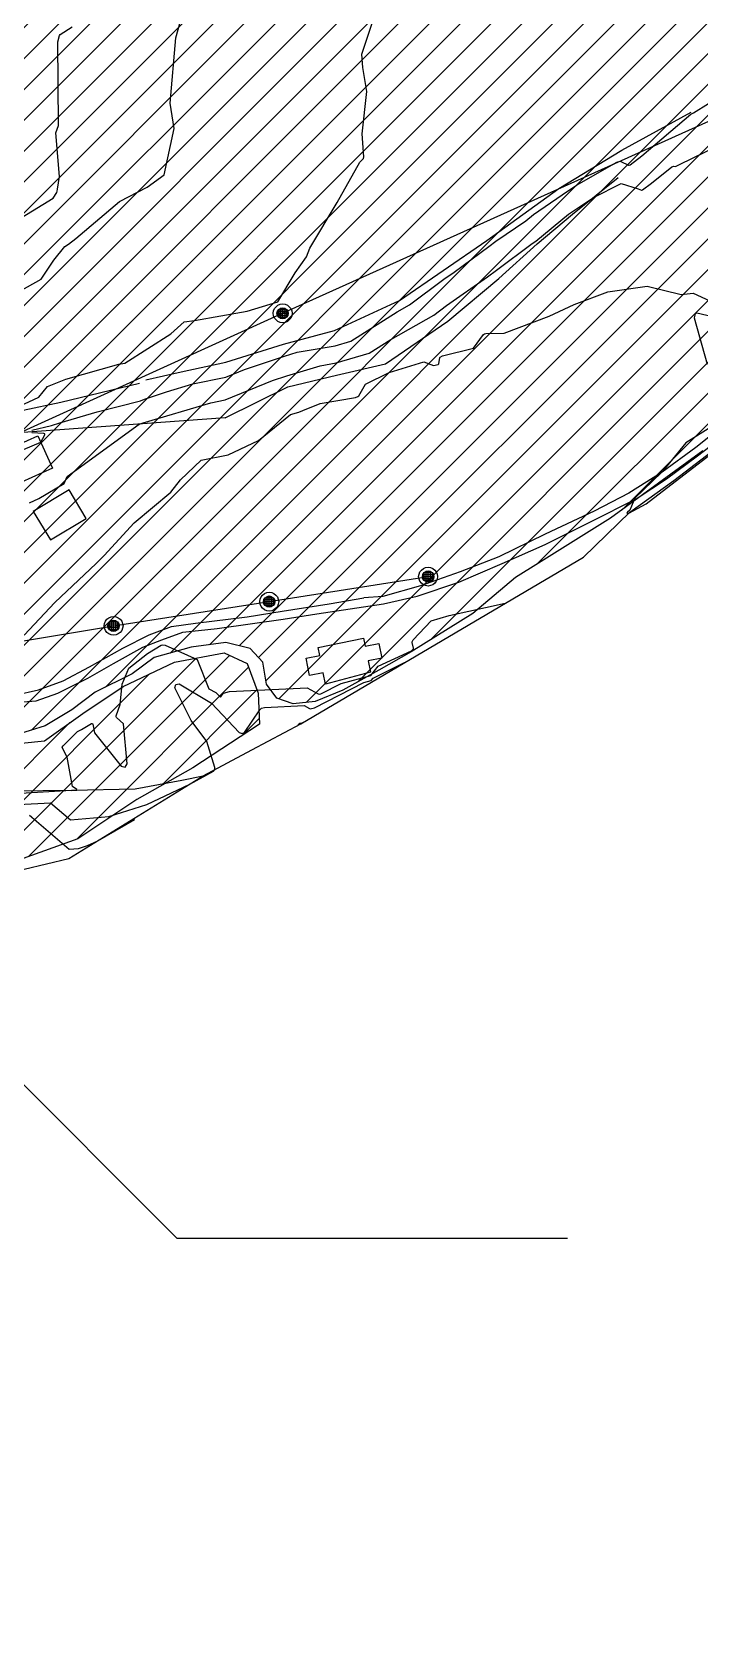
# Model space of a CAD drawing. Extents: x 13365 to 36625, y 86498 to 171760.
# Drawn here: x 16921.5 to 17112.8, y 88529.2 to 88989.8 of the extents above; entities that cross this region are included whole.
import ezdxf

# ---------------------------------------------------------------- set-up
doc = ezdxf.new("R2010")
doc.units = 0
doc.header["$LTSCALE"] = 5
doc.header["$MEASUREMENT"] = 0
for name, pattern in [('85', [0]), ('A_CONTINUOUS_LINE', [0]), ('KERB', [16, 5, -6, 5])]:
    doc.linetypes.add(name, pattern=pattern)
doc.layers.get('0').update_dxf_attribs({"linetype": 'A_CONTINUOUS_LINE'})
for name, color, linetype in [('CONTOUR', 255, 'Continuous'), ('ELECTRIC', 240, 'A_CONTINUOUS_LINE'), ('EXISTING BUILDING', 21, 'A_CONTINUOUS_LINE'), ('EXISTING ROAD', 25, 'A_CONTINUOUS_LINE'), ('Recreational', 73, 'Continuous'), ('RELIEF', 255, 'A_CONTINUOUS_LINE'), ('Residential', 51, 'Continuous'), ('STREAM & RIVER FRONT', 161, 'A_CONTINUOUS_LINE'), ('text', 7, 'Continuous')]:
    doc.layers.add(name, color=color, linetype=linetype)

# ---------------------------------------------------------------- blocks, each defined once
blk = doc.blocks.new('S034')
at = {"color": 0}
for p, q in [((-0.5, 0), (-0.48, 0.13)), ((-0.48, -0.13), (-0.5, 0)), ((-0.48, 0.13), (-0.43, 0.25)), ((-0.43, 0.25), (-0.35, 0.35)), ((-0.35, 0.35), (-0.25, 0.43)), ((-0.3, 0), (-0.28, 0.11)), ((-0.28, -0.11), (-0.3, 0)), ((0.3, 0), (-0.3, 0)), ((-0.28, 0.11), (-0.21, 0.21)), ((-0.28, -0.11), (-0.28, 0.11)), ((-0.28, 0.11), (0.28, 0.11)), ((-0.25, 0.43), (-0.13, 0.48)), ((-0.21, 0.21), (-0.11, 0.28)), ((-0.21, -0.21), (-0.21, 0.21)), ((-0.21, 0.21), (0.21, 0.21)), ((-0.13, 0.48), (0, 0.5)), ((-0.11, 0.28), (0, 0.3)), ((-0.11, -0.28), (-0.11, 0.28)), ((-0.11, 0.28), (0.11, 0.28)), ((0, 0.5), (0.13, 0.48)), ((0, 0.3), (0.11, 0.28)), ((0, -0.3), (0, 0.3)), ((0.11, 0.28), (0.21, 0.21)), ((0.11, 0.28), (0.11, -0.28)), ((0.13, 0.48), (0.25, 0.43)), ((0.21, 0.21), (0.28, 0.11)), ((0.21, 0.21), (0.21, -0.21)), ((0.25, 0.43), (0.35, 0.35)), ((0.28, 0.11), (0.3, 0)), ((0.28, 0.11), (0.28, -0.11)), ((0.3, 0), (0.28, -0.11)), ((0.35, 0.35), (0.43, 0.25)), ((0.43, 0.25), (0.48, 0.13)), ((0.48, 0.13), (0.5, 0)), ((0.5, 0), (0.48, -0.13)), ((-0.43, -0.25), (-0.48, -0.13)), ((-0.35, -0.35), (-0.43, -0.25)), ((-0.25, -0.43), (-0.35, -0.35)), ((-0.21, -0.21), (-0.28, -0.11)), ((0.28, -0.11), (-0.28, -0.11)), ((-0.13, -0.48), (-0.25, -0.43)), ((-0.11, -0.28), (-0.21, -0.21)), ((0.21, -0.21), (-0.21, -0.21)), ((0, -0.5), (-0.13, -0.48)), ((0, -0.3), (-0.11, -0.28)), ((0.11, -0.28), (-0.11, -0.28)), ((0.11, -0.28), (0, -0.3)), ((0.13, -0.48), (0, -0.5)), ((0.21, -0.21), (0.11, -0.28)), ((0.25, -0.43), (0.13, -0.48)), ((0.28, -0.11), (0.21, -0.21)), ((0.35, -0.35), (0.25, -0.43)), ((0.43, -0.25), (0.35, -0.35)), ((0.48, -0.13), (0.43, -0.25))]:
    blk.add_line(p, q, dxfattribs=at)

msp = doc.modelspace()

# ---------------------------------------------------------------- hatches: boundary and pattern name
at = {"layer": 'Recreational', "linetype": 'Continuous'}
h = msp.add_hatch(dxfattribs=at)
h.set_pattern_fill('ANSI31', color=256, scale=50, style=0)
h.paths.add_polyline_path([(16925.04, 88786.82), (16936.03, 88794.73), (16947.61, 88802.45), (16962.29, 88809.39), (16976.57, 88812.09), (16983.14, 88809), (16986.23, 88800.52), (16986.61, 88791.64), (16967.53, 88779.17), (16951.49, 88770.08), (16934.59, 88758.82), (16914.22, 88751.46), (16893.85, 88741.51), (16869.9, 88732.34), (16848.23, 88722.39), (16827.43, 88716.32), (16807.06, 88707.67), (16796.66, 88696.84), (16791.89, 88682.12), (16793.58, 88667.27), (16776.24, 88655.15), (16755.44, 88642.16), (16730.74, 88633.07), (16699, 88620.88), (16673, 88608.76), (16645.69, 88596.64), (16626.19, 88584.08), (16604.87, 88574.88), (16584.5, 88567.95), (16566.74, 88556.26), (16551.57, 88548.47), (16527.73, 88536.78), (16509.97, 88521.63), (16493.01, 88512.02), (16480.88, 88500.34), (16471.34, 88486.48), (16458.3, 88468.63), (16448.77, 88462.14), (16439.67, 88454.34), (16437.07, 88432.26), (16432.7, 88415.23), (16424.9, 88397.05), (16408.86, 88372.8), (16391.96, 88357.22), (16373.71, 88338.53), (16349.88, 88319.48), (16329.44, 88302.9), (16305.61, 88287.32), (16283.51, 88279.52), (16258.8, 88271.3), (16229.68, 88257.37), (16199.35, 88247.41), (16175.08, 88235.72), (16154.64, 88223.97), (16137.74, 88210.98), (16124.3, 88198.42), (16110.82, 88183.61), (16086.55, 88172.35), (16067.92, 88161.53), (16041.48, 88148.54), (16009.78, 88132.9), (15987.68, 88122.94), (15964.28, 88106.92), (15939.51, 88090.34), (15921.31, 88073.45), (15902.24, 88056.57), (15885.34, 88036.22), (15871.43, 88017.88), (15857.13, 87997.96), (15844.56, 87976.75), (15831.5, 87955.83), (15816.76, 87917.74), (15806.36, 87890.03), (15797.66, 87863.9), (15781.19, 87833.16), (15778.99, 87814.44), (15775.95, 87788.47), (15774.63, 87758.87), (15772.03, 87736.35), (15764.62, 87714.54), (15752.05, 87702.85), (15737.75, 87695.93), (15723.45, 87692.9), (15702.22, 87687.27), (15682.62, 87677.18), (15661.38, 87665.06), (15647.51, 87656.83), (15631.48, 87641.68), (15613.71, 87627.83), (15598.54, 87614.84), (15579.04, 87602.72), (15558.2, 87588.29), (15530.46, 87568.38), (15506.2, 87552.79), (15476.25, 87530.63), (15449.81, 87514.61), (15419.47, 87490.36), (15398.37, 87471.97), (15376.2, 87452.53), (15353.49, 87428.76), (15337.72, 87407.51), (15323.12, 87385.91), (15310.68, 87362.14), (15298.25, 87335.67), (15280.32, 87299.28), (15246.25, 87276.05), (15214.35, 87254.99), (15177.58, 87217.17), (15140.81, 87184.22), (15109.99, 87150.73), (15083, 87205.69), (15068.26, 87236.08), (15049.98, 87278.53), (15039.11, 87304.43), (15028.89, 87340.43), (15019.21, 87365.14), (15012.21, 87383.95), (15005.22, 87400.07), (15002.4, 87411.12), (15003.46, 87420.61), (15010.84, 87421.66), (15020.87, 87421.14), (15033.53, 87424.83), (15054.11, 87429.57), (15070.47, 87435.9), (15082.08, 87438.01), (15097.91, 87441.17), (15110.57, 87445.91), (15125.35, 87450.13), (15132.24, 87452.8), (15148.6, 87458.07), (15162.31, 87460.71), (15176.56, 87464.4), (15188.7, 87468.09), (15197.14, 87473.89), (15202.47, 87479.77), (15211.97, 87490.31), (15220.41, 87498.75), (15229.38, 87506.13), (15239.4, 87515.09), (15251.54, 87523.52), (15261.57, 87530.9), (15272.65, 87537.76), (15285.9, 87546.26), (15296.98, 87551.53), (15310.17, 87558.38), (15326, 87566.82), (15340.77, 87577.89), (15349.82, 87586.98), (15361.96, 87598.57), (15368.82, 87607.53), (15375.68, 87618.08), (15384.17, 87628.75), (15389.98, 87641.4), (15396.31, 87654.58), (15402.64, 87664.07), (15414.25, 87677.78), (15423.22, 87687.26), (15436.94, 87698.33), (15445.45, 87706.35), (15457.05, 87712.68), (15466.03, 87718.48), (15482.91, 87725.86), (15496.63, 87731.13), (15517.74, 87738.51), (15532.51, 87745.36), (15549.48, 87754.4), (15563.2, 87764.42), (15574.81, 87771.8), (15591.69, 87782.34), (15610.69, 87792.88), (15623.47, 87799.33), (15635.61, 87808.29), (15648.8, 87819.36), (15664.1, 87832.01), (15673.6, 87840.44), (15687.92, 87853.25), (15699.53, 87866.96), (15706.39, 87878.03), (15712.72, 87891.73), (15721.69, 87909.13), (15729.61, 87927.05), (15737.59, 87940.39), (15742.34, 87950.41), (15751.31, 87963.06), (15758.17, 87980.45), (15762.91, 87998.38), (15770.36, 88013.75), (15781.44, 88027.45), (15789.88, 88042.21), (15797.32, 88052.35), (15808.93, 88069.74), (15814.2, 88085.03), (15825.28, 88097.15), (15837.42, 88107.7), (15852.76, 88118.32), (15864.9, 88132.55), (15879.67, 88144.15), (15895.56, 88157.48), (15907.17, 88172.77), (15919.31, 88188.58), (15936.19, 88204.39), (15950.97, 88221.79), (15962.58, 88233.91), (15978.99, 88249.87), (15993.76, 88267.27), (16004.32, 88285.19), (16017.03, 88307.5), (16026.53, 88323.31), (16033.59, 88346.96), (16041.25, 88369.09), (16050.91, 88392.43), (16061.79, 88405.71), (16079.8, 88418.7), (16098.35, 88428.12), (16112.55, 88429.46), (16130.27, 88435.49), (16147.6, 88441.93), (16165.97, 88448.18), (16184.87, 88452.98), (16202.81, 88459.7), (16219.52, 88466.15), (16244.19, 88475.43), (16265.73, 88483.48), (16293.92, 88494.68), (16322.75, 88508.12), (16341.39, 88520.69), (16360.93, 88535.09), (16377.91, 88547.57), (16398.45, 88564.25), (16414.47, 88572.89), (16436.6, 88582.55), (16453.32, 88593.79), (16477.34, 88606.27), (16493.41, 88613.06), (16513.91, 88621.7), (16532.86, 88632.31), (16548.56, 88642.55), (16568.74, 88657.59), (16582.83, 88670.71), (16596.61, 88682.23), (16611.92, 88687.13), (16627.87, 88686.63), (16647.1, 88693.59), (16679.29, 88703.61), (16716.75, 88703.08), (16737.86, 88713.09), (16748.94, 88728.38), (16762.13, 88738.92), (16778.49, 88752.63), (16787.39, 88761.04), (16806.07, 88767.18), (16818.95, 88772.26), (16836.58, 88774.3), (16850.13, 88774.97), (16864.37, 88778.36), (16879.96, 88783.1), (16894.88, 88784.45), (16910.81, 88785.47)])
at = {"layer": 'Residential', "linetype": 'Continuous'}
h = msp.add_hatch(dxfattribs=at)
h.set_pattern_fill('ANSI31', color=256, scale=50, style=0)
h.paths.add_polyline_path([(16630.08, 88699.64), (16636.79, 88709.37), (16649.55, 88719.1), (16661.64, 88727.82), (16677.76, 88742.25), (16688.84, 88752.65), (16696.23, 88764.39), (16701.94, 88775.8), (16706.64, 88784.85), (16708.99, 88796.26), (16706.77, 88807.64), (16706.77, 88816.38), (16711.14, 88821.3), (16720.98, 88823.48), (16733.01, 88825.67), (16745.86, 88825.94), (16758.44, 88826.76), (16770.2, 88828.95), (16775.12, 88834.96), (16779.49, 88842.33), (16781.2, 88847.63), (16783.39, 88858.01), (16783.94, 88871.12), (16786.67, 88882.86), (16792.69, 88889.69), (16804.72, 88898.7), (16813.47, 88906.9), (16830.85, 88927.16), (16842.89, 88943.31), (16854.23, 88954.99), (16866.95, 88968.04), (16878.64, 88981.43), (16886.55, 88992.43), (16887.08, 88995.26), (16885.83, 88998.09), (16882.37, 89000.6), (16877.35, 88999.97), (16871.39, 88998.71), (16865.11, 89000.28), (16856.94, 89003.42), (16846.59, 89008.44), (16835.6, 89012.51), (16824.92, 89017.22), (16812.68, 89020.35), (16802.01, 89022.23), (16791.65, 89021.92), (16780.97, 89020.98), (16773.13, 89023.17), (16764.65, 89026.62), (16757.12, 89033.52), (16748.01, 89040.74), (16745.5, 89046.01), (16748.14, 89050.4), (16755.22, 89054.05), (16767.92, 89062.87), (16776.21, 89059.56), (16785.6, 89052.94), (16809.9, 89049.08), (16841.94, 89052.39), (16857.96, 89055.11), (16870.02, 89060.42), (16882.8, 89067.87), (16889.54, 89075.67), (16900.18, 89080.98), (16914.73, 89083.46), (16927.5, 89084.17), (16943.83, 89088.78), (16962.72, 89092.76), (16988.62, 89097.01), (17014.52, 89103.39), (17034.39, 89110.48), (17068.97, 89124.81), (17094.87, 89135.8), (17108.71, 89141.47), (17119.71, 89151.39), (17133.9, 89163.09), (17148.45, 89174.43), (17162.29, 89184), (17177.97, 89193.32), (17191.46, 89202.89), (17199.62, 89212.11), (17209.2, 89224.87), (17218.78, 89237.27), (17224.81, 89243.3), (17235.81, 89246.13), (17251.77, 89251.1), (17268.24, 89259.11), (17283.14, 89268.68), (17298.75, 89279.31), (17322.88, 89295.62), (17338.85, 89305.9), (17351.62, 89313.69), (17366.88, 89321.85), (17376.24, 89330.89), (17386.34, 89346.58), (17395.32, 89366.76), (17407.11, 89389.75), (17417.21, 89411.61), (17425.09, 89428.62), (17428.46, 89447.68), (17430.7, 89469.54), (17436.31, 89481.87), (17444.17, 89489.16), (17456.51, 89491.4), (17464.93, 89490.84), (17468.86, 89488.6), (17472.79, 89482.43), (17476.15, 89468.42), (17479.52, 89457.77), (17482.32, 89447.12), (17484.57, 89437.59), (17489.62, 89426.38), (17493.55, 89407.32), (17496.35, 89392.18), (17498.04, 89380.41), (17497.47, 89357.99), (17498.04, 89344.54), (17497.47, 89325.48), (17491.88, 89313.93), (17489.35, 89302.53), (17491.88, 89284.16), (17495.69, 89274.02), (17496.32, 89260.71), (17500.13, 89251.84), (17506.47, 89242.34), (17512.18, 89226.5), (17514.72, 89208.76), (17519.79, 89189.75), (17521.06, 89172.65), (17519.79, 89163.78), (17514.08, 89151.11), (17512.2, 89138.81), (17511.56, 89125.51), (17505.86, 89114.74), (17503.32, 89103.33), (17498.25, 89089.39), (17493.81, 89078.62), (17488.73, 89072.29), (17477.32, 89066.59), (17470.98, 89056.45), (17464, 89046.95), (17457.66, 89036.81), (17450.68, 89033.01), (17443.7, 89033.64), (17438.39, 89036.68), (17430.24, 89041.56), (17423.32, 89046.85), (17413.95, 89052.55), (17405.8, 89056.21), (17398.06, 89057.84), (17391.95, 89057.84), (17381.76, 89055.4), (17373.61, 89052.55), (17363.84, 89047.26), (17356.1, 89043.19), (17347.13, 89037.9), (17325.7, 89022.65), (17312.17, 89011.71), (17296.71, 89003.99), (17277.38, 88996.91), (17259.34, 88990.47), (17237.43, 88980.17), (17221.33, 88969.23), (17205.87, 88958.29), (17191.05, 88946.71), (17174.94, 88931.26), (17161.95, 88916.91), (17148.42, 88902.75), (17131.67, 88889.23), (17113.63, 88869.92), (17087.22, 88850.61), (17066.6, 88837.74), (17060.01, 88833.61), (17047.77, 88823.32), (17030.09, 88812.35), (17020.8, 88807.05), (17010.52, 88801.41), (17002.56, 88798.1), (16996.26, 88797.44), (16991.61, 88799.1), (16988.63, 88803.07), (16987.63, 88809.37), (16983.98, 88813.34), (16977.02, 88815), (16967.07, 88813.67), (16956.45, 88810.69), (16950.15, 88806.05), (16939.54, 88800.75), (16932.9, 88795.78), (16925.27, 88791.14), (16916.65, 88788.49), (16904.59, 88787.48), (16891.32, 88787.15), (16878.39, 88785.49), (16865.12, 88781.51), (16853.51, 88778.53), (16841.57, 88776.87), (16826.98, 88776.21), (16817.36, 88774.88), (16808.65, 88771.19), (16799.69, 88767.88), (16791.4, 88764.9), (16784.1, 88763.24), (16778.79, 88758.93), (16772.49, 88751.97), (16766.19, 88746.01), (16759.83, 88740.61), (16752.2, 88735.31), (16747.23, 88731.01), (16744.24, 88727.03), (16740.59, 88721.73), (16737.61, 88716.09), (16731.64, 88712.45), (16722.35, 88708.14), (16716.38, 88706.15), (16705.43, 88705.82), (16691.5, 88707.15), (16680.22, 88706.48), (16670.27, 88703.5), (16655.94, 88698.5), (16644.66, 88695.19), (16637.69, 88693.86), (16633.38, 88694.52), (16629.4, 88696.84)])

# ---------------------------------------------------------------- linework, layer by layer
at = {"layer": 'CONTOUR', "color": 33, "linetype": 'A_CONTINUOUS_LINE'}
for points in [[(16902.95, 88907.24), (16924.09, 88919.02), (16927.72, 88924.48), (16930.89, 88928.43), (16931.98, 88929.02), (16934.01, 88930.69), (16946.57, 88941.32), (16954.51, 88945.42), (16959.33, 88948.89), (16962.24, 88962.2), (16961.1, 88969.48), (16962.71, 88988.16), (16965.37, 88997.71)], [(16917.96, 88882.72), (16923.45, 88885.22), (16925.96, 88888.32), (16931.16, 88890.42), (16946.32, 88894.74), (16948.04, 88895), (16961.27, 88903.43), (16965.06, 88906.81), (16968.04, 88907.23), (16983.09, 88909.84), (16991.94, 88912.55), (16996.85, 88920.84), (17000.11, 88925.46), (17001.1, 88927.88), (17008.93, 88940.98), (17015.39, 88952.53), (17016.36, 88953.49), (17016.42, 88953.58), (17016.5, 88954.09), (17016.09, 88960.66), (17017.35, 88972.74), (17016.24, 88979.68), (17015.96, 88983.47), (17019.99, 88995.48)], [(16914, 88933.96), (16927.6, 88942.19), (16928.59, 88943.85), (16928.71, 88944.22), (16928.83, 88944.83), (16929.36, 88948.41), (16928.32, 88960.97), (16929.11, 88963.06), (16928.9, 88986.95), (16929.37, 88988.8), (16929.59, 88989.05), (16932.99, 88991.32)], [(16921.47, 88875.8), (16927.1, 88877.17), (16929.5, 88877.86), (16940.14, 88881.08), (16952.61, 88884.2), (16953.67, 88884.64), (16959.99, 88886.83), (16967.54, 88889.07), (16976.96, 88890.96), (16982.34, 88893.17), (16993.85, 88897.04), (16997.46, 88898.13), (17008.35, 88899.99), (17012.77, 88901.28), (17026.06, 88909.65), (17029.63, 88911.7), (17039.49, 88919), (17042.41, 88921.04), (17052.29, 88928.38), (17054.35, 88929.91), (17062.94, 88935.73), (17065.16, 88937.56), (17073.34, 88943.14), (17077.41, 88945.91), (17088.95, 88952.5), (17089.97, 88952.78), (17090.17, 88952.75), (17092.31, 88951.71), (17092.52, 88951.68), (17092.83, 88951.8), (17096.19, 88954.36), (17110.14, 88966.3), (17110.94, 88966.63), (17115.2, 88969.3)], [(16919.27, 88817.12), (16928.03, 88826.46), (16939.91, 88837.6), (16942.19, 88839.92), (16950.77, 88849.27), (16961.26, 88858.01), (16963.99, 88861.55), (16969.94, 88867.18), (16977.65, 88868.79), (16986.38, 88872.85), (16995.57, 88880.33), (16997.91, 88880.93), (16999.05, 88881.45), (17004.02, 88883.48), (17014.1, 88885.12), (17014.85, 88885.43), (17015.06, 88885.65), (17016.98, 88888.95), (17023.79, 88892.31), (17033.76, 88895.37), (17036.44, 88894.3), (17037.81, 88894.6), (17037.91, 88894.66), (17037.99, 88894.8), (17038.33, 88896.57), (17038.4, 88896.71), (17039.04, 88897.08), (17047.96, 88899.26), (17050.82, 88903.16), (17051.11, 88903.41), (17051.51, 88903.51), (17056.73, 88903.62), (17069.65, 88908.41), (17076.73, 88911.79), (17086.39, 88915.42), (17097.64, 88916.99), (17107.45, 88914.65), (17110.88, 88915.04), (17120.57, 88910.5)], [(17117.63, 88907.99), (17111.92, 88909.32), (17111.43, 88909.16), (17111.11, 88907.98), (17114.82, 88894.69)], [(16916.55, 88869.22), (16924.01, 88872.37), (16925.13, 88874.5), (16925.13, 88874.71), (16924.86, 88874.9), (16921.4, 88875.05)], [(17116.71, 88877.12), (17108.76, 88872.22), (17101.98, 88863.87), (17101.89, 88863.84), (17101.83, 88863.72), (17094.19, 88856.36), (17092.7, 88852.93), (17092.06, 88852.32), (17091.9, 88852.12), (17091.9, 88852.1), (17091.93, 88852.07), (17092.44, 88852.01), (17097.35, 88854.68), (17111.91, 88865.91), (17126.22, 88876.89)], [(16916.57, 88771.8), (16932.76, 88772.71), (16932.83, 88772.65), (16934.23, 88772.7), (16934.33, 88772.78), (16934.29, 88772.91), (16933.13, 88773.75), (16931.61, 88782.22), (16930.22, 88784.8), (16930.18, 88785.04), (16930.39, 88785.47), (16934.56, 88789.57), (16935.63, 88790.07), (16938.53, 88791.79), (16938.82, 88791.79), (16938.95, 88791.62), (16939.35, 88789.16), (16947.05, 88779.61), (16948.18, 88779.35), (16948.77, 88780.26), (16947.67, 88791.74), (16945.67, 88793.57), (16945.56, 88793.76), (16945.57, 88794.04), (16946.7, 88797.22), (16947.33, 88803.12), (16949.22, 88807.7), (16954.54, 88811.9), (16958.5, 88814.26), (16958.85, 88814.36), (16959.64, 88814.23), (16968.78, 88810.13), (16972.16, 88801.75), (16974.17, 88800.69), (16975.35, 88799.44), (16975.49, 88799.39), (16975.58, 88799.44), (16976.23, 88800.4), (16976.31, 88800.47), (16978.01, 88800.96), (17000.33, 88802.02), (17003.47, 88800.27), (17003.75, 88800.2), (17004.25, 88800.31), (17010.06, 88803.28), (17018.51, 88805.54), (17020.67, 88808.19), (17030.18, 88812.6), (17030.78, 88813.21), (17030.8, 88813.37), (17030.35, 88815.05), (17030.35, 88815.2), (17030.64, 88815.73), (17035.8, 88821.19), (17041.01, 88822.7), (17057.02, 88826.24)], [(16917.61, 88768.6), (16926.79, 88769.12), (16932.5, 88764.23), (16943.51, 88765.21), (16954.35, 88768.59), (16966.72, 88774.48), (16973.46, 88778.13), (16973.87, 88778.61), (16973.9, 88779.25), (16971.54, 88786.66), (16967.04, 88792.67), (16962.44, 88802.06), (16962.65, 88803.03), (16963.66, 88803.16), (16972.87, 88797.63), (16980.79, 88789.26), (16981.71, 88788.92), (16982.34, 88789.27), (16986.71, 88795.74), (16987.22, 88796.18), (16988.08, 88796.43), (16999.42, 88796.97), (17001.01, 88796.08), (17001.15, 88796.04), (17002.39, 88796.32), (17016.57, 88803.58), (17018.66, 88804.14), (17019.19, 88804.79), (17028.2, 88809.26)], [(16920.82, 88765.53), (16932.17, 88755.82), (16934.79, 88756.05), (16937.37, 88756.85), (16940.31, 88758.26), (16950.91, 88764.37)]]:
    msp.add_lwpolyline(points, dxfattribs=at)
at = {"layer": 'CONTOUR', "color": 252, "linetype": 'A_CONTINUOUS_LINE'}
msp.add_lwpolyline([(16920.82, 88855.02), (16923.45, 88856.2), (16930.73, 88860.54), (16931.53, 88862.54), (16952.2, 88877.54), (16952.73, 88877.71), (16953.09, 88877.79), (16953.12, 88877.81), (16953.3, 88877.87), (16972.7, 88883.62), (16976.86, 88884.45), (16990.37, 88889.99), (16994.45, 88891.36), (17004.05, 88894.27), (17008.58, 88895.05), (17018.07, 88897.83), (17024.28, 88901.74), (17036.54, 88908.76), (17040.18, 88911.46), (17051.91, 88919.68), (17054.48, 88921.59), (17064.75, 88929.21), (17065.79, 88929.91), (17075.18, 88937.65), (17075.97, 88938.18), (17082.28, 88942.46), (17090.26, 88946.42), (17095.14, 88944.92), (17096.06, 88944.5), (17096.14, 88944.49), (17096.38, 88944.58), (17098.91, 88946.51), (17104.75, 88951.17), (17105.29, 88951.42), (17105.33, 88951.42), (17105.76, 88951.31), (17106.9, 88951.87), (17122.03, 88959.21)], dxfattribs=at)
at = {"layer": 'CONTOUR', "color": 3, "linetype": 'A_CONTINUOUS_LINE'}
msp.add_lwpolyline([(16997.73, 88791.36), (16997.75, 88791.4), (16998.09, 88791.86), (16998.13, 88791.89), (16998.16, 88791.9), (16998.5, 88791.91), (16998.55, 88791.88), (16998.55, 88791.88), (16998.62, 88791.9), (16999.32, 88792.24), (16999.37, 88792.28)], dxfattribs=at)
at = {"layer": 'ELECTRIC', "linetype": 'A_CONTINUOUS_LINE'}
msp.add_line((16854.92, 88804.75), (16944.86, 88819.79), dxfattribs=at)
for points in [[(16993.28, 88909.26), (17192.31, 88998.97), (17276.3, 89037.6), (17276.92, 89036.56)], [(16797.1, 88817.21), (16798.25, 88817.71), (16895.91, 88863.76), (16895.43, 88864.85), (16993.28, 88909.26)], [(16944.86, 88819.79), (16989.44, 88826.71), (17034.93, 88833.88)]]:
    msp.add_lwpolyline(points, dxfattribs=at)
at = {"layer": 'EXISTING BUILDING', "linetype": 'A_CONTINUOUS_LINE'}
for points in [[(16914.26, 88870.13), (16923.19, 88874.17), (16927.37, 88864.93), (16918.44, 88860.89)], [(16937, 88850.53), (16932.13, 88858.71), (16921.81, 88852.56)], [(16921.81, 88852.56), (16926.78, 88844.44), (16937, 88850.53)], [(17000.97, 88805.53), (17000.02, 88810.49), (17003.96, 88811.33), (17003.49, 88813.61), (17016.43, 88816.24), (17016.89, 88813.96), (17020.84, 88814.76), (17021.7, 88810.57), (17017.75, 88809.76), (17018.4, 88806.52), (17005.55, 88803.08), (17004.93, 88806.29), (17000.97, 88805.53)]]:
    msp.add_lwpolyline(points, dxfattribs=at)
at = {"layer": 'EXISTING ROAD', "linetype": 'KERB'}
msp.add_line((17022.01, 88828.14), (17016.54, 88827.76), dxfattribs=at)
for points in [[(17158.04, 88908.44), (17153.67, 88900.66), (17150.84, 88897.94), (17141.42, 88892.08), (17131.23, 88885.52), (17120.51, 88877.9), (17111.63, 88870.85), (17101.99, 88863.82), (17092.38, 88857.73), (17082.53, 88852.58), (17068.44, 88845.99), (17055.21, 88839.57), (17044.11, 88835.21), (17032.74, 88831.21), (17022.01, 88828.14)], [(17031.82, 88828.27), (17043.78, 88832.26), (17056.12, 88837.67), (17068.47, 88843.08), (17081.66, 88849.63), (17094.53, 88856.1), (17103.19, 88861.83), (17112.12, 88868.48), (17121.38, 88875.51), (17130.54, 88882.57), (17139.41, 88888.34), (17146.95, 88892.21), (17153.95, 88897.14), (17157.92, 88902.61), (17160.33, 88907.88)], [(16832.15, 88807.97), (16845.23, 88809.91), (16854.31, 88810.5), (16867.78, 88808.13), (16867.83, 88808.12), (16876.1, 88806.23), (16887.44, 88803.92), (16895.5, 88802.46), (16906.33, 88799.57), (16916.62, 88799.89), (16923.39, 88801.47), (16930.42, 88804.03), (16937.92, 88808.03), (16947.51, 88813.35), (16955.05, 88817.24), (16961.44, 88819.61), (16968.33, 88820.56), (16983.13, 88822.36), (16993.17, 88823.96), (17006.57, 88826.11), (17016.54, 88827.76)], [(17003.1, 88823.2), (17022.19, 88826.06), (17031.82, 88828.27)], [(16830.8, 88804.3), (16843.18, 88806.6), (16852.11, 88807.12), (16864.59, 88805.62), (16875.63, 88803.26), (16883.22, 88801.36), (16894.12, 88798.96), (16906.38, 88797.01), (16922.68, 88798.31), (16928.9, 88800.46), (16937.46, 88804.81), (16944.79, 88808.97), (16953.24, 88813.66), (16958.7, 88815.78), (16964.72, 88817.99), (16974.49, 88818.98), (16984.61, 88820.5), (16993.39, 88821.74), (17003.1, 88823.2)]]:
    msp.add_lwpolyline(points, dxfattribs=at)
at = {"layer": 'Recreational', "linetype": 'Continuous'}
msp.add_lwpolyline([(16910.81, 88785.47), (16925.04, 88786.82), (16936.03, 88794.73), (16947.61, 88802.45), (16962.29, 88809.39), (16976.57, 88812.09), (16983.14, 88809), (16986.23, 88800.52), (16986.61, 88791.64), (16967.53, 88779.17), (16951.49, 88770.08), (16934.59, 88758.82), (16914.22, 88751.46)], dxfattribs=at)
at = {"layer": 'RELIEF'}
for points in [[(17051.74, 88930.08), (17062.05, 88937.53), (17072.37, 88944.98), (17090.38, 88955.94), (17110.31, 88966.83)], [(16976.78, 88879.3), (16994.78, 88888.25), (17008.75, 88891.52), (17022.71, 88894.79), (17040.58, 88907.05), (17055.24, 88919.21), (17066.19, 88929.11), (17076.25, 88937.66), (17089.38, 88948.12)], [(16954.12, 88890.22), (16964.25, 88892.54), (16977.03, 88895.27), (16993.49, 88900.46), (17008.15, 88904.3), (17026.79, 88912.91), (17039.26, 88921.49), (17051.74, 88930.08)], [(16918.97, 88881.56), (16929.76, 88883.87), (16952.24, 88889.29)], [(16976.78, 88879.3), (16953.1, 88877.61), (16929.42, 88875.92), (16905.74, 88874.22)], [(16916.31, 88772.57), (16932.83, 88772.75), (16951.01, 88773.1), (16964.45, 88775.57), (16970.48, 88776.79)]]:
    msp.add_lwpolyline(points, dxfattribs=at)
at = {"layer": 'Residential', "linetype": 'Continuous'}
msp.add_lwpolyline([(17113.63, 88869.92), (17087.22, 88850.61), (17066.6, 88837.74), (17060.01, 88833.61), (17047.77, 88823.32), (17030.09, 88812.35), (17020.8, 88807.05), (17010.52, 88801.41), (17002.56, 88798.1), (16996.26, 88797.44), (16991.61, 88799.1), (16988.63, 88803.07), (16987.63, 88809.37), (16983.98, 88813.34), (16977.02, 88815), (16967.07, 88813.67), (16956.45, 88810.69), (16950.15, 88806.05), (16939.54, 88800.75), (16932.9, 88795.78), (16925.27, 88791.14), (16916.65, 88788.49)], dxfattribs=at)
at = {"layer": 'STREAM & RIVER FRONT', "linetype": '85'}
msp.add_line((16932.07, 88753.19), (16970.48, 88776.79), dxfattribs=at)
for points in [[(17079.42, 88839.43), (17092.74, 88852.31), (17105.27, 88861.41), (17122.4, 88874.45), (17130.34, 88880.41), (17145.24, 88890.17), (17151.27, 88893.32), (17157.99, 88897.14)], [(16998.47, 88791.75), (17018.71, 88803.67), (17038.94, 88815.59), (17059.18, 88827.51), (17079.42, 88839.43)], [(16970.48, 88776.79), (16984.47, 88784.27), (16998.47, 88791.75)], [(16919.26, 88750.09), (16932.07, 88753.19)]]:
    msp.add_lwpolyline(points, dxfattribs=at)
at = {"layer": 'text', "linetype": 'Continuous'}
for p, q in [((16963.08, 88644.38), (16795.84, 88811.62)), ((17074.86, 88644.38), (16963.08, 88644.38))]:
    msp.add_line(p, q, dxfattribs=at)

# ---------------------------------------------------------------- block references
at = {"layer": 'ELECTRIC', "xscale": 5.4, "yscale": 5.4, "zscale": 5.4, "rotation": 270}
for p in [(16993.28, 88909.26), (16993.28, 88909.26), (17034.93, 88833.88), (17034.93, 88833.88), (16989.44, 88826.71), (16989.44, 88826.71), (16944.86, 88819.79), (16944.86, 88819.79)]:
    msp.add_blockref('S034', p, dxfattribs=at)

doc.saveas('drawing.dxf')
